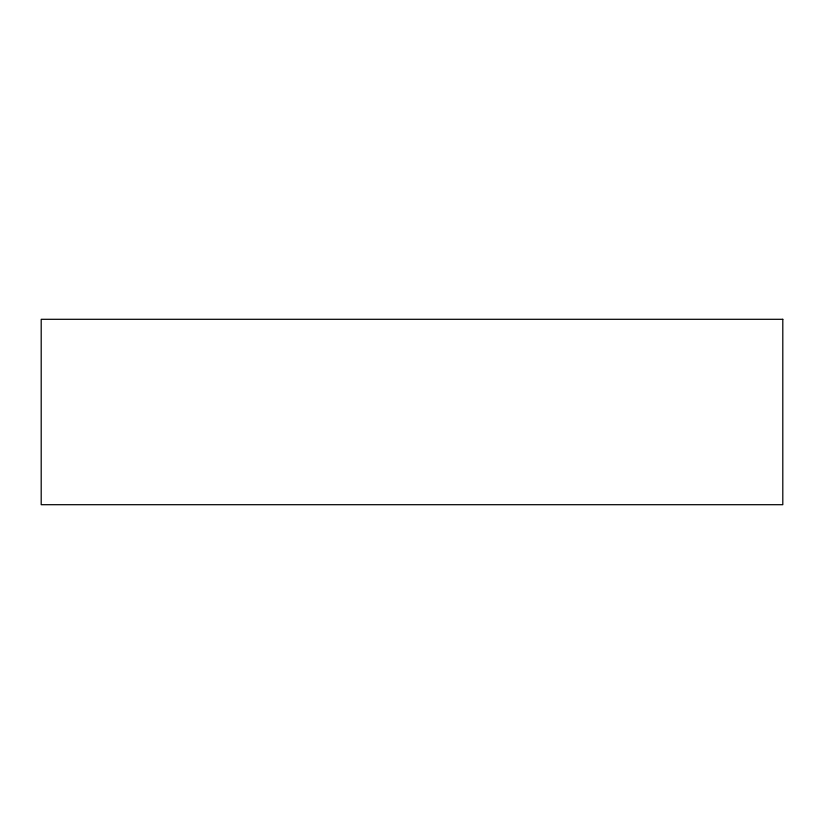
<?xml version="1.0" encoding="UTF-8"?>
<svg xmlns="http://www.w3.org/2000/svg" width="824" height="824" viewBox="0 0 824 824"><rect width="100%" height="100%" fill="white"/><g stroke="black" fill="none" stroke-linecap="round" stroke-linejoin="round"><path stroke-width="1.24" d="M782.8 319.3L41.2 319.3L41.2 504.7L782.8 504.7L782.8 319.3"/></g></svg>
